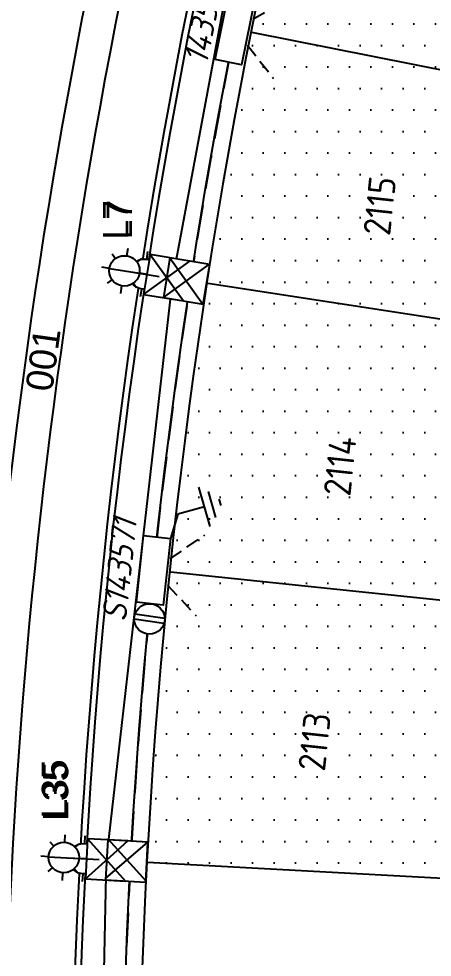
# Model space of a CAD drawing. Extents: x 294483 to 298733, y 6233899 to 6239242.
# Drawn here: x 296286.4 to 296317, y 6236670.9 to 6236740.2 of the extents above; entities that cross this region are included whole.
import ezdxf
from ezdxf.enums import TextEntityAlignment as Align

# ---------------------------------------------------------------- set-up
doc = ezdxf.new("R2010")
doc.units = 0
doc.linetypes.add('DASHED', pattern=[0.75, 0.5, -0.25])
doc.linetypes.add('Trench-Service', pattern=[1.5, 1, -0.5])
for name, color, linetype in [('_USER_SITEPLAN', 7, 'Continuous'), ('_User_SLCP', 6, 'Continuous'), ('Equip_LV_NEW', 2, 'Continuous'), ('Equip_SP_SL_NEW', 2, 'Continuous'), ('Mains_LV_NEW_T84', 2, 'Continuous'), ('Mains_SL_NEW_C57', 2, 'Continuous'), ('Notes', 7, 'Continuous'), ('Notes_LV_MISC', 7, 'Continuous'), ('Services_SP_NEW_UG', 2, 'Trench-Service'), ('SupportsOH_SP_TR_HV_LV_SL_EXT', 7, 'Continuous'), ('SupportsUG_SP_LV_NEW', 2, 'Continuous'), ('SupportsUG_SP_LV_SL_NEW', 2, 'Continuous'), ('Trench_SP_NEW', 2, 'Continuous')]:
    doc.layers.add(name, color=color, linetype=linetype)
doc.layers.add('Cadastre Land Parcels_SP_EXT', color=9, linetype='Continuous', lineweight=5)
doc.styles.add('iecARIAL', font='arial.ttf', dxfattribs={"height": 2})
doc.styles.add('ieISOCP', font='isocp.shx')
doc.styles.add('POLE_LABEL', font='arial.ttf')
doc.styles.add('SL_LABEL', font='arial.ttf')
doc.styles.get("Standard").update_dxf_attribs({"font": 'isocp.shx'})
doc.linetypes.add('Cable 5', pattern='A,10,-1,["o",Standard,S=2,R=0,X=-1,Y=-0.7],-1e-05,["o",Standard,S=2,R=0,X=-0.2,Y=-0.7],-1.2', length=12.20001)
doc.linetypes.add('Cable New UG', pattern='A,7,-0.25,["x",Standard,S=2,R=0,X=0.2,Y=-0.8],-2.1', length=9.35)

# ---------------------------------------------------------------- blocks, each defined once
blk = doc.blocks.new('PILLAR_NEW')
for tag, height, flags, p in [('ASSET_NUM', 2.5, 8, (2, 4)), ('STREET_CODE', 0.2, 9, (1.5, 2)), ('OWNED_BY', 0.2, 9, (1.5, 1.8)), ('OPERATED_BY', 0.2, 9, (1.5, 1.6))]:
    blk.add_attdef(tag, text='', height=height, dxfattribs=dict(flags=flags)).set_placement(p, align=Align.MIDDLE_LEFT)
blk.add_wipeout([(-2.475, 0.99), (2.475, 0.99), (2.475, -0.99), (-2.475, -0.99)])
at = {"lineweight": -3}
blk.add_lwpolyline([(-2.475, 0.99), (2.475, 0.99), (2.475, -0.99), (-2.475, -0.99)], close=True, dxfattribs=at)
for tag, flags, p in [('MAINTAINED_BY', 9, (1.5, 1.4)), ('STATE', 9, (1.5, 1.2)), ('SUPPORT_TYPE', 9, (1.5, 1)), ('USAGE', 9, (1.5, 0.8)), ('LEGEND', 9, (1.5, 0.6)), ('SUBURB', 9, (1.5, 0.2)), ('STREETNAME', 9, (1.5, 0)), ('PARENT', 9, (1.5, 0.4)), ('Z', 1, (1.5, -0.6)), ('LOCATION', 9, (1.5, -0.2)), ('NOTES', 9, (1.5, -0.4))]:
    blk.add_attdef(tag, text='', height=0.2, dxfattribs=dict(flags=flags)).set_placement(p, align=Align.MIDDLE_LEFT)
blk = doc.blocks.new('*U15')
blk.add_line((0, 0), (0, 0))
for tag, p, flags in [('Z', (0, 0), 1), ('OPERATED_BY', (0, -9.607), 9)]:
    blk.add_attdef(tag, p, '', height=0.2, dxfattribs=dict(flags=flags))
at = {"style": 'SL_LABEL', "flags": 9}
blk.add_attdef('STREET_CODE', text='', height=0.2, dxfattribs=at).set_placement((0, -0.2), align=Align.MIDDLE_LEFT)
for tag, height, flags, p in [('CONSTRUCTED_VOLTAGE', 0.2, 9, (0, -0.4)), ('CONTROL_TYPE', 0.2, 9, (0, -0.6)), ('LANTERN_PURPOSE', 0.2, 9, (0, -0.8)), ('LANTERN_TYPE', 0.2, 9, (0, -1)), ('NO_PHASES', 0.2, 9, (0, -1.2)), ('OPERATING_VOLTAGE', 0.2, 9, (0, -1.4)), ('ORIENTATION', 0.2, 9, (0, -1.6)), ('OWNED_BY', 0.2, 9, (0, -1.8)), ('LNUMBER', 2.5, 8, (1.2, -2.8)), ('STATE', 0.2, 9, (0, -2)), ('USAGE', 0.2, 9, (0, -2.2)), ('CEXIST', 0.2, 9, (0, -2.4)), ('CNEW', 0.2, 9, (0, -2.6)), ('CNUMBER', 0.2, 9, (0, -2.8)), ('CREMOVE', 0.2, 9, (0, -3)), ('CREPLACE', 0.2, 9, (0, -3.2)), ('LKINGHEIGHT', 0.2, 9, (0, -3.4)), ('LBRACKET', 0.2, 9, (0, -3.6)), ('LBRACKETVOCAB', 0.2, 9, (0, -3.8)), ('LCATEGORY', 0.2, 9, (0, -4)), ('LCHARGE1', 0.2, 9, (0, -4.2)), ('LCHARGE1PERCENT', 0.2, 9, (0, -4.4)), ('LCHARGE2', 0.2, 9, (0, -4.6)), ('LCHARGE2PERCENT', 0.2, 9, (0, -4.8)), ('LCHARGE3', 0.2, 9, (0, -5)), ('LCHARGE3PERCENT', 0.2, 9, (0, -5.2)), ('LEXIST', 0.2, 9, (0, -5.4)), ('LLAMP', 0.2, 9, (0, -5.6)), ('LLAMPVOCAB', 0.2, 9, (0, -5.8)), ('LMAST', 0.2, 9, (0, -6)), ('LMASTVOCAB', 0.2, 9, (0, -6.2)), ('LNEW', 0.2, 9, (0, -6.4)), ('LANTNUMBER', 0.2, 9, (0, -6.6)), ('LOUTREACH', 0.2, 9, (0, -7)), ('LOUTREACHVOCAB', 0.2, 9, (0, -7.2)), ('LRATECODE', 0.2, 9, (0, -7.4)), ('LREMOVE', 0.2, 9, (0, -7.6)), ('LREPLACE', 0.2, 9, (0, -7.8)), ('LTYPE', 0.2, 9, (0, -8)), ('LTYPEVOCAB', 0.2, 9, (0, -8.2)), ('LEGEND', 0.2, 9, (0, -8.4)), ('SUBURB', 0.2, 9, (0, -8.6)), ('STREETNAME', 0.2, 9, (0, -8.8)), ('LOCATION', 0.2, 9, (0, -9)), ('NOTES', 0.2, 9, (0, -9.2)), ('MAINTAINED_BY', 0.2, 9, (0, -9.863))]:
    blk.add_attdef(tag, text='', height=height, dxfattribs=dict(flags=flags)).set_placement(p, align=Align.MIDDLE_LEFT)
at = {"color": 82, "lineweight": 25, "true_color": 0x23df20}
blk.add_wipeout([(0, 5.718), (-0.431, 5.655), (-0.855, 5.45), (-1.18, 5.144), (-1.354, 4.864), (-1.5, 4.218), (-1.332, 3.527), (-1.061, 3.157), (-0.611, 2.848), (0, 2.718), (0.665, 2.874), (1.06, 3.157), (1.353, 3.57), (1.5, 4.218), (1.393, 4.773), (1.06, 5.278), (0.638, 5.575)], dxfattribs=at)
for p, q in [((0, 5.718), (0, 6.468)), ((-1.459, 5.676), (-1.061, 5.278)), ((1.458, 5.676), (1.06, 5.278)), ((-2.25, 4.218), (-1.5, 4.218)), ((1.5, 4.218), (2.25, 4.218)), ((-1.459, 2.759), (-1.061, 3.157)), ((1.458, 2.759), (1.06, 3.157)), ((0, 0), (0, 2.721))]:
    blk.add_line(p, q)
blk.add_circle((0, 4.218), 1.5)
blk = doc.blocks.new('COLUMN_NEW')
for tag, height, flags, p in [('ASSET_NUM', 2.5, 8, (2, 2)), ('STREETNAME', 0.2, 9, (1.5, -2)), ('Z', 0.2, 1, (1.5, -2.8)), ('LOCATION', 0.2, 9, (1.5, -2.2)), ('NOTES', 0.2, 9, (1.5, -2.4)), ('LABEL_ALIGNMENT', 0.2, 9, (1.5, -2.6))]:
    blk.add_attdef(tag, text='', height=height, dxfattribs=dict(flags=flags)).set_placement(p, align=Align.MIDDLE_LEFT)
blk.add_wipeout([(-1.485, -1.485), (1.485, -1.485), (1.485, 1.485), (-1.485, 1.485)])
at = {"lineweight": -3}
blk.add_lwpolyline([(-1.485, -1.485), (1.485, -1.485), (1.485, 1.485), (-1.485, 1.485)], close=True, dxfattribs=at)
at = {"style": 'POLE_LABEL', "flags": 9}
blk.add_attdef('STRUCTURE_PLANT_NUMBER', text='', height=0.2, dxfattribs=at).set_placement((1.5, 0.242), align=Align.MIDDLE_LEFT)
at = {"flags": 9}
for tag, p in [('STREET_CODE', (1.5, 0)), ('COLUMN_TYPE', (1.5, -0.2)), ('OWNED_BY', (1.5, -0.4)), ('OPERATED_BY', (1.5, -0.6)), ('STATE', (1.5, -1)), ('MAINTAINED_BY', (1.5, -0.8)), ('USAGE', (1.5, -1.2)), ('LEGEND', (1.5, -1.4)), ('SUBURB', (1.5, -1.8)), ('PARENT', (1.5, -1.6))]:
    blk.add_attdef(tag, text='', height=0.2, dxfattribs=at).set_placement(p, align=Align.MIDDLE_LEFT)
blk = doc.blocks.new('*U123')
blk.add_line((0, 0), (0, 0))
for tag, p, flags in [('Z', (0, 0), 1), ('OPERATED_BY', (0, -9.607), 9)]:
    blk.add_attdef(tag, p, '', height=0.2, dxfattribs=dict(flags=flags))
at = {"style": 'SL_LABEL', "flags": 9}
blk.add_attdef('STREET_CODE', text='', height=0.2, dxfattribs=at).set_placement((0, -0.2), align=Align.MIDDLE_LEFT)
for tag, height, flags, p in [('CONSTRUCTED_VOLTAGE', 0.2, 9, (0, -0.4)), ('CONTROL_TYPE', 0.2, 9, (0, -0.6)), ('LANTERN_PURPOSE', 0.2, 9, (0, -0.8)), ('LANTERN_TYPE', 0.2, 9, (0, -1)), ('NO_PHASES', 0.2, 9, (0, -1.2)), ('OPERATING_VOLTAGE', 0.2, 9, (0, -1.4)), ('ORIENTATION', 0.2, 9, (0, -1.6)), ('OWNED_BY', 0.2, 9, (0, -1.8)), ('LNUMBER', 2.5, 8, (1.2, -2.8)), ('STATE', 0.2, 9, (0, -2)), ('USAGE', 0.2, 9, (0, -2.2)), ('CEXIST', 0.2, 9, (0, -2.4)), ('CNEW', 0.2, 9, (0, -2.6)), ('CNUMBER', 0.2, 9, (0, -2.8)), ('CREMOVE', 0.2, 9, (0, -3)), ('CREPLACE', 0.2, 9, (0, -3.2)), ('LKINGHEIGHT', 0.2, 9, (0, -3.4)), ('LBRACKET', 0.2, 9, (0, -3.6)), ('LBRACKETVOCAB', 0.2, 9, (0, -3.8)), ('LCATEGORY', 0.2, 9, (0, -4)), ('LCHARGE1', 0.2, 9, (0, -4.2)), ('LCHARGE1PERCENT', 0.2, 9, (0, -4.4)), ('LCHARGE2', 0.2, 9, (0, -4.6)), ('LCHARGE2PERCENT', 0.2, 9, (0, -4.8)), ('LCHARGE3', 0.2, 9, (0, -5)), ('LCHARGE3PERCENT', 0.2, 9, (0, -5.2)), ('LEXIST', 0.2, 9, (0, -5.4)), ('LLAMP', 0.2, 9, (0, -5.6)), ('LLAMPVOCAB', 0.2, 9, (0, -5.8)), ('LMAST', 0.2, 9, (0, -6)), ('LMASTVOCAB', 0.2, 9, (0, -6.2)), ('LNEW', 0.2, 9, (0, -6.4)), ('LANTNUMBER', 0.2, 9, (0, -6.6)), ('LOUTREACH', 0.2, 9, (0, -7)), ('LOUTREACHVOCAB', 0.2, 9, (0, -7.2)), ('LRATECODE', 0.2, 9, (0, -7.4)), ('LREMOVE', 0.2, 9, (0, -7.6)), ('LREPLACE', 0.2, 9, (0, -7.8)), ('LTYPE', 0.2, 9, (0, -8)), ('LTYPEVOCAB', 0.2, 9, (0, -8.2)), ('LEGEND', 0.2, 9, (0, -8.4)), ('SUBURB', 0.2, 9, (0, -8.6)), ('STREETNAME', 0.2, 9, (0, -8.8)), ('LOCATION', 0.2, 9, (0, -9)), ('NOTES', 0.2, 9, (0, -9.2)), ('MAINTAINED_BY', 0.2, 9, (0, -9.863))]:
    blk.add_attdef(tag, text='', height=height, dxfattribs=dict(flags=flags)).set_placement(p, align=Align.MIDDLE_LEFT)
at = {"color": 82, "lineweight": 25, "true_color": 0x23df20}
blk.add_wipeout([(0, 5.718), (-0.431, 5.655), (-0.855, 5.45), (-1.18, 5.144), (-1.354, 4.864), (-1.5, 4.218), (-1.332, 3.527), (-1.061, 3.157), (-0.611, 2.848), (0, 2.718), (0.665, 2.874), (1.06, 3.157), (1.353, 3.57), (1.5, 4.218), (1.393, 4.773), (1.06, 5.278), (0.638, 5.575)], dxfattribs=at)
for p, q in [((0, 5.718), (0, 6.468)), ((-1.459, 5.676), (-1.061, 5.278)), ((1.458, 5.676), (1.06, 5.278)), ((-2.25, 4.218), (-1.5, 4.218)), ((1.5, 4.218), (2.25, 4.218)), ((-1.459, 2.759), (-1.061, 3.157)), ((1.458, 2.759), (1.06, 3.157)), ((0, 0), (0, 2.721))]:
    blk.add_line(p, q)
blk.add_circle((0, 4.218), 1.5)
blk = doc.blocks.new('*U124')
blk.add_line((0, 0), (0, 0))
for tag, p, flags in [('Z', (0, 0), 1), ('OPERATED_BY', (0, -9.607), 9)]:
    blk.add_attdef(tag, p, '', height=0.2, dxfattribs=dict(flags=flags))
at = {"style": 'SL_LABEL', "flags": 9}
blk.add_attdef('STREET_CODE', text='', height=0.2, dxfattribs=at).set_placement((0, -0.2), align=Align.MIDDLE_LEFT)
for tag, height, flags, p in [('CONSTRUCTED_VOLTAGE', 0.2, 9, (0, -0.4)), ('CONTROL_TYPE', 0.2, 9, (0, -0.6)), ('LANTERN_PURPOSE', 0.2, 9, (0, -0.8)), ('LANTERN_TYPE', 0.2, 9, (0, -1)), ('NO_PHASES', 0.2, 9, (0, -1.2)), ('OPERATING_VOLTAGE', 0.2, 9, (0, -1.4)), ('ORIENTATION', 0.2, 9, (0, -1.6)), ('OWNED_BY', 0.2, 9, (0, -1.8)), ('LNUMBER', 2.5, 8, (1.2, -2.8)), ('STATE', 0.2, 9, (0, -2)), ('USAGE', 0.2, 9, (0, -2.2)), ('CEXIST', 0.2, 9, (0, -2.4)), ('CNEW', 0.2, 9, (0, -2.6)), ('CNUMBER', 0.2, 9, (0, -2.8)), ('CREMOVE', 0.2, 9, (0, -3)), ('CREPLACE', 0.2, 9, (0, -3.2)), ('LKINGHEIGHT', 0.2, 9, (0, -3.4)), ('LBRACKET', 0.2, 9, (0, -3.6)), ('LBRACKETVOCAB', 0.2, 9, (0, -3.8)), ('LCATEGORY', 0.2, 9, (0, -4)), ('LCHARGE1', 0.2, 9, (0, -4.2)), ('LCHARGE1PERCENT', 0.2, 9, (0, -4.4)), ('LCHARGE2', 0.2, 9, (0, -4.6)), ('LCHARGE2PERCENT', 0.2, 9, (0, -4.8)), ('LCHARGE3', 0.2, 9, (0, -5)), ('LCHARGE3PERCENT', 0.2, 9, (0, -5.2)), ('LEXIST', 0.2, 9, (0, -5.4)), ('LLAMP', 0.2, 9, (0, -5.6)), ('LLAMPVOCAB', 0.2, 9, (0, -5.8)), ('LMAST', 0.2, 9, (0, -6)), ('LMASTVOCAB', 0.2, 9, (0, -6.2)), ('LNEW', 0.2, 9, (0, -6.4)), ('LANTNUMBER', 0.2, 9, (0, -6.6)), ('LOUTREACH', 0.2, 9, (0, -7)), ('LOUTREACHVOCAB', 0.2, 9, (0, -7.2)), ('LRATECODE', 0.2, 9, (0, -7.4)), ('LREMOVE', 0.2, 9, (0, -7.6)), ('LREPLACE', 0.2, 9, (0, -7.8)), ('LTYPE', 0.2, 9, (0, -8)), ('LTYPEVOCAB', 0.2, 9, (0, -8.2)), ('LEGEND', 0.2, 9, (0, -8.4)), ('SUBURB', 0.2, 9, (0, -8.6)), ('STREETNAME', 0.2, 9, (0, -8.8)), ('LOCATION', 0.2, 9, (0, -9)), ('NOTES', 0.2, 9, (0, -9.2)), ('MAINTAINED_BY', 0.2, 9, (0, -9.863))]:
    blk.add_attdef(tag, text='', height=height, dxfattribs=dict(flags=flags)).set_placement(p, align=Align.MIDDLE_LEFT)
at = {"color": 82, "lineweight": 25, "true_color": 0x23df20}
blk.add_wipeout([(0, 5.718), (-0.431, 5.655), (-0.855, 5.45), (-1.18, 5.144), (-1.354, 4.864), (-1.5, 4.218), (-1.332, 3.527), (-1.061, 3.157), (-0.611, 2.848), (0, 2.718), (0.665, 2.874), (1.06, 3.157), (1.353, 3.57), (1.5, 4.218), (1.393, 4.773), (1.06, 5.278), (0.638, 5.575)], dxfattribs=at)
for p, q in [((0, 5.718), (0, 6.468)), ((-1.459, 5.676), (-1.061, 5.278)), ((1.458, 5.676), (1.06, 5.278)), ((-2.25, 4.218), (-1.5, 4.218)), ((1.5, 4.218), (2.25, 4.218)), ((-1.459, 2.759), (-1.061, 3.157)), ((1.458, 2.759), (1.06, 3.157)), ((0, 0), (0, 2.721))]:
    blk.add_line(p, q)
blk.add_circle((0, 4.218), 1.5)
blk = doc.blocks.new('*U195')
for tag, flags, p in [('ACTUAL_STATUS', 9, (1.5, 0)), ('STATE', 9, (1.5, -1)), ('CONSTRUCTED_VOLTAGE', 9, (1.5, -0.2)), ('NO_PHASES', 9, (1.5, -0.4)), ('OPERATING_VOLTAGE', 9, (1.5, -0.6)), ('ORIENTATION', 9, (1.5, -0.8)), ('SWITCH_TYPE', 9, (1.5, -1.2)), ('USAGE', 9, (1.5, -1.4)), ('NOTES', 9, (1.5, -1.6)), ('OWNED_BY', 9, (1.5, -1.8)), ('TYPE', 9, (1.5, -2.6)), ('Z', 1, (1.5, -2.8)), ('OPERATED_BY', 9, (1.5, -2)), ('MAINTAINED_BY', 9, (1.5, -2.2)), ('NUMBER_OF_PHASES', 9, (1.5, -2.4))]:
    blk.add_attdef(tag, text='', height=0.2, dxfattribs=dict(flags=flags)).set_placement(p, align=Align.MIDDLE_LEFT)
blk.add_wipeout([(9.351, -3.172), (9.174, -3.235), (9.007, -3.319), (8.851, -3.424), (8.71, -3.547), (8.585, -3.687), (8.479, -3.842), (8.393, -4.009), (8.328, -4.185), (8.286, -4.368), (8.268, -4.554), (8.273, -4.742), (8.301, -4.927), (8.353, -5.108), (8.426, -5.28), (8.521, -5.442), (8.635, -5.591), (8.767, -5.724), (8.915, -5.84), (9.076, -5.937), (9.248, -6.012), (9.427, -6.065), (9.613, -6.095), (9.8, -6.102), (9.987, -6.086), (10.17, -6.046), (10.347, -5.983), (10.515, -5.899), (10.67, -5.794), (10.812, -5.671), (10.937, -5.531), (11.043, -5.376), (11.129, -5.209), (11.193, -5.033), (11.235, -4.85), (11.254, -4.663), (11.249, -4.476), (11.22, -4.29), (11.169, -4.11), (11.095, -3.937), (11.001, -3.775), (10.886, -3.627), (10.754, -3.493), (10.607, -3.377), (10.446, -3.281), (10.274, -3.206), (10.094, -3.153), (9.909, -3.122), (9.721, -3.115), (9.535, -3.132)])
for p, q in [((8.823, -5.78), (10.261, -3.195)), ((9.26, -6.023), (10.698, -3.438))]:
    blk.add_line(p, q)
blk.add_circle((9.761, -4.609), 1.5)
blk = doc.blocks.new('Earth')
for p, q in [((0, -2.044), (0, 0)), ((-1.5, -2.044), (1.5, -2.044)), ((-1, -2.644), (1, -2.644)), ((-0.25, -3.244), (0.25, -3.244))]:
    blk.add_line(p, q)

msp = doc.modelspace()

# ---------------------------------------------------------------- hatches: boundary and pattern name
at = {"layer": 'Notes'}
h = msp.add_hatch(dxfattribs=at)
h.set_pattern_fill('DOTS', color=256)
h.paths.add_polyline_path([(296336.85855, 6236750.41245), (296336.85847, 6236750.41247), (296336.85898, 6236750.41441), (296307.71274, 6236757.52051), (296307.43852, 6236756.06104), (296307.28251, 6236756.09036, 0.00994762), (296303.57871, 6236739.18417), (296333.0816, 6236733.32695)])
h.paths.add_polyline_path([(296317.43928, 6236741.76193), (296317.6885, 6236744.06734), (296316.44859, 6236744.20138), (296316.19937, 6236741.89597)], flags=24)
h = msp.add_hatch(dxfattribs=at)
h.set_pattern_fill('DOTS', color=256)
h.paths.add_polyline_path([(296333.0816, 6236733.32695), (296303.57871, 6236739.18417, 0.00999333), (296300.53801, 6236722.06548), (296300.53823, 6236722.06544), (296300.53248, 6236722.03029, 0.00079083), (296300.32122, 6236720.67057), (296330.045, 6236716.09242)])
h.paths.add_polyline_path([(296314.04119, 6236723.99151), (296314.29159, 6236726.30781), (296312.99763, 6236726.44769), (296312.74723, 6236724.13139)], flags=24)
h = msp.add_hatch(dxfattribs=at)
h.set_pattern_fill('DOTS', color=256)
h.paths.add_polyline_path([(296327.48883, 6236696.25644), (296297.58177, 6236699.36278, 0.01153729), (296295.9758, 6236679.35492), (296295.89728, 6236677.93837), (296325.91343, 6236676.31186)])
h.paths.add_polyline_path([(296309.23375, 6236684.47422), (296309.48416, 6236686.79052), (296308.1902, 6236686.93041), (296307.93979, 6236684.61411)], flags=24)

# ---------------------------------------------------------------- linework, layer by layer
at = {"layer": 'Cadastre Land Parcels_SP_EXT'}
for p, q in [((296333.0816, 6236733.32695), (296303.57871, 6236739.18417)), ((296330.045, 6236716.09242), (296300.32122, 6236720.67057)), ((296327.48883, 6236696.25644), (296297.58177, 6236699.36278)), ((296357.41023, 6236674.60513), (296295.89728, 6236677.93837))]:
    msp.add_line(p, q, dxfattribs=at)
at = {"layer": 'Mains_LV_NEW_T84', "color": 170, "linetype": 'Cable New UG', "ltscale": 0.75, "flags": 128}
msp.add_lwpolyline([(296295.85395, 6236615.14103, -0.15769137), (296355.04454, 6236876.99874), (296375.00999, 6236907.27759), (296384.00685, 6236909.15664), (296404.1615, 6236894.58856), (296424.12852, 6236880.54028), (296425.69102, 6236871.15594, 0.12794525), (296358.72732, 6236694.96234), (296358.78647, 6236685.00611), (296358.78647, 6236685.00611), (296355.92607, 6236684.95887), (296356.13792, 6236688.0439), (296332.8444, 6236689.59663), (296332.04088, 6236677.54252), (296340.42371, 6236677.271)], format="xyb", dxfattribs=at)
at = {"layer": 'Mains_SL_NEW_C57', "color": 2, "linetype": 'Cable 5', "ltscale": 0.5, "elevation": 12, "flags": 128}
msp.add_lwpolyline([(296305.41887, 6236545.67817), (296299.40439, 6236578.65552), (296299.17392, 6236582.23133), (296296.15002, 6236608.37554), (296294.00716, 6236616.03274), (296292.33231, 6236650.14231), (296292.93357, 6236678.12384), (296297.82593, 6236721.00439), (296304.74848, 6236758.24688), (296315.28854, 6236794.59654), (296335.70762, 6236844.66664), (296353.99377, 6236877.78554)], dxfattribs=at)
at = {"layer": 'Notes', "color": 254, "true_color": 0xd1d1d1}
for centre, radius, start, end in [((296730.81903, 6236654.36374), 448, 144.4900639, 177.8347981), ((296730.81903, 6236654.36374), 445.5, 144.4875421, 177.8347981), ((296730.26881, 6236654.56405), 439.95, 144.4614014, 185.1853716), ((296730.26881, 6236654.56405), 439.5, 144.4614014, 185.1853716)]:
    msp.add_arc(centre, radius, start, end, dxfattribs=at)
at = {"layer": 'Notes'}
msp.add_arc((296730.26881, 6236654.56405), 435, 144.6612315, 185.1853716, dxfattribs=at)
at = {"layer": 'Notes_LV_MISC', "flags": 128}
msp.add_lwpolyline([(296298.18645, 6236703.62461), (296297.63452, 6236701.8431)], dxfattribs=at)
at = {"layer": 'Services_SP_NEW_UG', "flags": 128}
for points in [[(296302.40168, 6236739.41785), (296306.42482, 6236741.66827)], [(296302.40168, 6236739.41785), (296305.24093, 6236735.78623)], [(296296.38819, 6236699.48675), (296300.18598, 6236702.09957)], [(296296.38819, 6236699.48675), (296299.5511, 6236696.13325)]]:
    msp.add_lwpolyline(points, dxfattribs=at)
at = {"layer": 'Trench_SP_NEW', "color": 160, "linetype": 'DASHED', "ltscale": 5}
msp.add_arc((296730.26881, 6236654.56405), 436.2, 149.3403406, 185.1853716, dxfattribs=at)

# ---------------------------------------------------------------- block references
at = {"layer": 'Notes_LV_MISC', "rotation": 105.7153698142324}
msp.add_blockref('Earth', (296298.18645, 6236703.62461), dxfattribs=at)

# ---------------------------------------------------------------- texts
at = {"layer": 'Notes', "linetype": 'Continuous', "lineweight": 25, "style": 'ieISOCP'}
for s, p in [('2115', (296313.84459, 6236724.12127)), ('2114', (296310.91434, 6236704.89973)), ('2113', (296309.03715, 6236684.60399))]:
    msp.add_text(s, height=2, rotation=83.83, dxfattribs=at).set_placement(p)

# ---------------------------------------------------------------- next in the draw order: block references
at = {"layer": 'Equip_SP_SL_NEW', "linetype": 'Continuous'}
ref = msp.add_blockref('*U15', (296298.83298, 6236720.83966), dxfattribs=dict(at, xscale=0.75, yscale=0.75, zscale=0.75, rotation=80.70957540961903))
ref.add_attrib('ASSET_NUM', 'L7', dxfattribs={"layer": 'SupportsOH_SP_TR_HV_LV_SL_EXT', "height": 1.875, "rotation": 90, "style": 'SL_LABEL'}).set_placement((296293.87443, 6236723.9068), align=Align.MIDDLE_LEFT)
ref = msp.add_blockref('*U15', (296294.41631, 6236678.04192, 12), dxfattribs=dict(at, xscale=0.7500000000000001, yscale=0.7500000000000001, zscale=0.7500000000000001, rotation=86.82727713427485))
ref.add_attrib('ASSET_NUM', 'L35', dxfattribs={"layer": 'SupportsOH_SP_TR_HV_LV_SL_EXT', "height": 1.875, "rotation": 90, "style": 'SL_LABEL'}).set_placement((296289.1665, 6236681.00457, 12), align=Align.MIDDLE_LEFT)
at = {"layer": 'SupportsUG_SP_LV_NEW'}
ref = msp.add_blockref('PILLAR_NEW', (296302.40168, 6236739.41785), dxfattribs=dict(at, rotation=78.62001086815214))
ref.add_attrib('ASSET_NUM', '143573', dxfattribs={"height": 1.8, "rotation": 78.6200109, "oblique": 15}).set_placement((296300.1083, 6236740.17714), align=Align.MIDDLE_CENTER)

# ---------------------------------------------------------------- next in the draw order: hatches: boundary and pattern name
at = {"layer": 'Notes'}
h = msp.add_hatch(dxfattribs=at)
h.set_pattern_fill('DOTS', color=256)
h.paths.add_polyline_path([(296330.045, 6236716.09242), (296300.32122, 6236720.67057, 0.01234853), (296297.58177, 6236699.36278), (296327.48883, 6236696.25644)])
h.paths.add_polyline_path([(296311.06688, 6236704.78384), (296311.32084, 6236707.13308), (296310.08093, 6236707.26712), (296309.82697, 6236704.91788)], flags=24)

# ---------------------------------------------------------------- next in the draw order: linework, layer by layer
msp.add_line((296333.0816, 6236733.32695), (296303.6559, 6236739.16887), dxfattribs=at)

# ---------------------------------------------------------------- next in the draw order: texts
at = {"layer": 'Notes', "style": 'iecARIAL'}
msp.add_text('ROAD                             001', height=2, rotation=82.0580529, dxfattribs=at).set_placement((296284.68341, 6236682.31466))

# ---------------------------------------------------------------- next in the draw order: block references
at = {"layer": '_User_SLCP', "color": 0, "lineweight": 15}
ref = msp.add_blockref('*U124', (296297.36723, 6236721.07914), dxfattribs=dict(at, xscale=0.7500000000000001, yscale=0.7500000000000001, zscale=0.7500000000000001, rotation=80.70957540961903))
ref.add_attrib('ASSET_NUM', 'L7', dxfattribs={"layer": 'SupportsOH_SP_TR_HV_LV_SL_EXT', "height": 1.875, "rotation": 90, "style": 'SL_LABEL'}).set_placement((296293.60677, 6236723.89688), align=Align.MIDDLE_LEFT)
ref = msp.add_blockref('*U123', (296292.93357, 6236678.12384, 12), dxfattribs=dict(at, xscale=0.7500000000000001, yscale=0.7500000000000001, zscale=0.7500000000000001, rotation=86.82727713427485))
ref.add_attrib('ASSET_NUM', 'L35', dxfattribs={"layer": 'SupportsOH_SP_TR_HV_LV_SL_EXT', "height": 1.875, "rotation": 90, "style": 'SL_LABEL'}).set_placement((296289.08256, 6236681.16803, 12), align=Align.MIDDLE_LEFT)
at = {"layer": 'Equip_LV_NEW', "color": 0, "lineweight": 15, "ltscale": 0.5, "xscale": 0.7500000000000001, "yscale": 0.7500000000000001, "zscale": 0.7500000000000001, "rotation": 110.5635199100996}
msp.add_blockref('*U195', (296295.42751, 6236687.83646), dxfattribs=at)

# ---------------------------------------------------------------- next in the draw order: linework, layer by layer
at = {"layer": '_User_SLCP', "color": 7, "ltscale": 0.5, "flags": 128}
msp.add_lwpolyline([(296288.65175, 6236678.36072), (296290.89583, 6236678.23679)], dxfattribs=at)

# ---------------------------------------------------------------- next in the draw order: block references
at = {"layer": '_User_SLCP', "color": 0, "lineweight": 15}
for p, rotation in [((296297.36723, 6236721.07914), 80.70957540961903), ((296292.93357, 6236678.12384, 12), 86.82727713427485)]:
    msp.add_blockref('COLUMN_NEW', p, dxfattribs=dict(at, rotation=rotation))
at = {"layer": 'SupportsUG_SP_LV_NEW'}
ref = msp.add_blockref('PILLAR_NEW', (296296.38819, 6236699.48675), dxfattribs=dict(at, rotation=83.92601507781092))
ref.add_attrib('ASSET_NUM', 'S143571', dxfattribs={"height": 1.8, "rotation": 83.9260151, "oblique": 15}).set_placement((296293.87516, 6236699.50764), align=Align.MIDDLE_CENTER)

# ---------------------------------------------------------------- next in the draw order: linework, layer by layer
at = {"layer": '_USER_SITEPLAN', "color": 7, "ltscale": 0.5, "flags": 128}
msp.add_lwpolyline([(296290.1345, 6236678.27903), (296292.38124, 6236678.15809)], dxfattribs=at)
at = {"layer": '_User_SLCP', "color": 7, "ltscale": 0.5, "flags": 128}
msp.add_lwpolyline([(296293.13507, 6236721.77122), (296295.3556, 6236721.40821)], dxfattribs=at)
at = {"layer": 'Notes'}
msp.add_line((296327.48883, 6236696.25644), (296297.64936, 6236699.35578), dxfattribs=at)

# ---------------------------------------------------------------- next in the draw order: block references
at = {"layer": 'SupportsUG_SP_LV_SL_NEW'}
for p, rotation in [((296298.83298, 6236720.83966), 80.70957540961903), ((296294.41631, 6236678.04192, 12), 86.82727713427485)]:
    msp.add_blockref('COLUMN_NEW', p, dxfattribs=dict(at, rotation=rotation))

# ---------------------------------------------------------------- next in the draw order: linework, layer by layer
at = {"layer": '_USER_SITEPLAN', "color": 7, "ltscale": 0.5, "flags": 128}
for points in [[(296297.60697, 6236722.54466), (296300.03602, 6236719.13812)], [(296297.12772, 6236719.61387), (296300.5155, 6236722.06916)], [(296294.57803, 6236721.53517), (296296.79856, 6236721.17216)], [(296293.01811, 6236679.71014), (296295.8192, 6236676.58058)], [(296292.85373, 6236676.74469), (296295.97784, 6236679.44264)]]:
    msp.add_lwpolyline(points, dxfattribs=at)
at = {"layer": '_User_SLCP', "color": 7, "ltscale": 0.5, "flags": 128}
for points in [[(296296.14145, 6236722.78439), (296298.59306, 6236719.37416)], [(296295.66197, 6236719.85335), (296299.07249, 6236722.30492)], [(296291.36866, 6236676.7233), (296294.49849, 6236679.52437)], [(296291.53304, 6236679.68875), (296294.33412, 6236676.55919)]]:
    msp.add_lwpolyline(points, dxfattribs=at)
at = {"layer": 'Notes'}
for p, q in [((296330.045, 6236716.09242), (296300.39464, 6236720.65928)), ((296357.41023, 6236674.60513), (296295.95746, 6236677.9363))]:
    msp.add_line(p, q, dxfattribs=at)
msp.add_arc((296730.26881, 6236654.56405), 435, 144.6612315, 185.1853716, dxfattribs=at)

doc.saveas('drawing.dxf')
